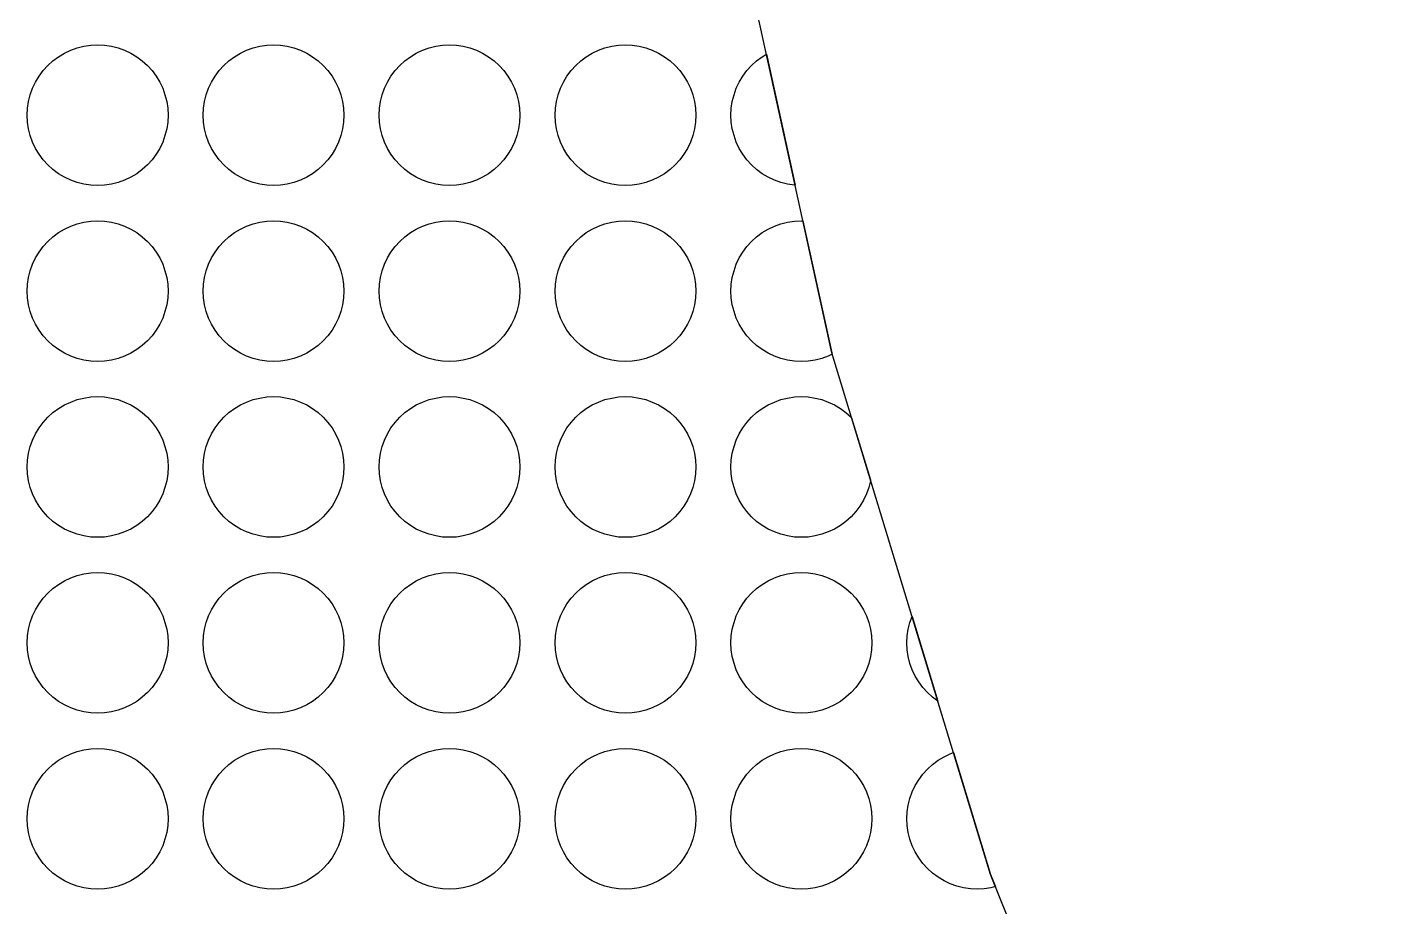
# Model space of a CAD drawing. Header units: millimetres. Extents: x -41 to 93, y -13 to 82.
# Drawn here: x 55.82 to 75.19, y 45.95 to 58.45 of the extents above; entities that cross this region are included whole.
import ezdxf

# ---------------------------------------------------------------- set-up
doc = ezdxf.new("R2010")
doc.units = ezdxf.units.MM
doc.layers.add('background', color=7, linetype='Continuous')
doc.layers.add('outline_2', color=3, linetype='Continuous')

msp = doc.modelspace()

# ---------------------------------------------------------------- linework, layer by layer
at = {"layer": 'background'}
for points in [[(57.819, 57.198), (57.814, 57.1), (57.8, 57.003), (57.776, 56.907), (57.743, 56.815), (57.701, 56.726), (57.65, 56.642), (57.592, 56.563), (57.526, 56.491), (57.453, 56.425), (57.374, 56.366), (57.29, 56.316), (57.201, 56.274), (57.109, 56.241), (57.014, 56.217), (56.917, 56.202), (56.819, 56.198), (56.721, 56.202), (56.624, 56.217), (56.528, 56.241), (56.436, 56.274), (56.347, 56.316), (56.263, 56.366), (56.184, 56.425), (56.112, 56.491), (56.046, 56.563), (55.987, 56.642), (55.937, 56.726), (55.895, 56.815), (55.862, 56.907), (55.838, 57.003), (55.824, 57.1), (55.819, 57.198), (55.824, 57.296), (55.838, 57.393), (55.862, 57.488), (55.895, 57.58), (55.937, 57.669), (55.987, 57.753), (56.046, 57.832), (56.112, 57.905), (56.184, 57.971), (56.263, 58.029), (56.347, 58.08), (56.436, 58.121), (56.528, 58.155), (56.624, 58.178), (56.721, 58.193), (56.819, 58.198), (56.917, 58.193), (57.014, 58.178), (57.109, 58.155), (57.201, 58.121), (57.29, 58.08), (57.374, 58.029), (57.453, 57.971), (57.526, 57.905), (57.592, 57.832), (57.65, 57.753), (57.701, 57.669), (57.743, 57.58), (57.776, 57.488), (57.8, 57.393), (57.814, 57.296)], [(60.319, 57.198), (60.314, 57.1), (60.3, 57.003), (60.276, 56.907), (60.243, 56.815), (60.201, 56.726), (60.15, 56.642), (60.092, 56.563), (60.026, 56.491), (59.953, 56.425), (59.874, 56.366), (59.79, 56.316), (59.701, 56.274), (59.609, 56.241), (59.514, 56.217), (59.417, 56.202), (59.319, 56.198), (59.221, 56.202), (59.124, 56.217), (59.028, 56.241), (58.936, 56.274), (58.847, 56.316), (58.763, 56.366), (58.684, 56.425), (58.612, 56.491), (58.546, 56.563), (58.487, 56.642), (58.437, 56.726), (58.395, 56.815), (58.362, 56.907), (58.338, 57.003), (58.324, 57.1), (58.319, 57.198), (58.324, 57.296), (58.338, 57.393), (58.362, 57.488), (58.395, 57.58), (58.437, 57.669), (58.487, 57.753), (58.546, 57.832), (58.612, 57.905), (58.684, 57.971), (58.763, 58.029), (58.847, 58.08), (58.936, 58.121), (59.028, 58.155), (59.124, 58.178), (59.221, 58.193), (59.319, 58.198), (59.417, 58.193), (59.514, 58.178), (59.609, 58.155), (59.701, 58.121), (59.79, 58.08), (59.874, 58.029), (59.953, 57.971), (60.026, 57.905), (60.092, 57.832), (60.15, 57.753), (60.201, 57.669), (60.243, 57.58), (60.276, 57.488), (60.3, 57.393), (60.314, 57.296)], [(62.819, 57.198), (62.814, 57.1), (62.8, 57.003), (62.776, 56.907), (62.743, 56.815), (62.701, 56.726), (62.65, 56.642), (62.592, 56.563), (62.526, 56.491), (62.453, 56.425), (62.374, 56.366), (62.29, 56.316), (62.201, 56.274), (62.109, 56.241), (62.014, 56.217), (61.917, 56.202), (61.819, 56.198), (61.721, 56.202), (61.624, 56.217), (61.528, 56.241), (61.436, 56.274), (61.347, 56.316), (61.263, 56.366), (61.184, 56.425), (61.112, 56.491), (61.046, 56.563), (60.987, 56.642), (60.937, 56.726), (60.895, 56.815), (60.862, 56.907), (60.838, 57.003), (60.824, 57.1), (60.819, 57.198), (60.824, 57.296), (60.838, 57.393), (60.862, 57.488), (60.895, 57.58), (60.937, 57.669), (60.987, 57.753), (61.046, 57.832), (61.112, 57.905), (61.184, 57.971), (61.263, 58.029), (61.347, 58.08), (61.436, 58.121), (61.528, 58.155), (61.624, 58.178), (61.721, 58.193), (61.819, 58.198), (61.917, 58.193), (62.014, 58.178), (62.109, 58.155), (62.201, 58.121), (62.29, 58.08), (62.374, 58.029), (62.453, 57.971), (62.526, 57.905), (62.592, 57.832), (62.65, 57.753), (62.701, 57.669), (62.743, 57.58), (62.776, 57.488), (62.8, 57.393), (62.814, 57.296)], [(65.319, 57.198), (65.314, 57.1), (65.3, 57.003), (65.276, 56.907), (65.243, 56.815), (65.201, 56.726), (65.15, 56.642), (65.092, 56.563), (65.026, 56.491), (64.953, 56.425), (64.874, 56.366), (64.79, 56.316), (64.701, 56.274), (64.609, 56.241), (64.514, 56.217), (64.417, 56.202), (64.319, 56.198), (64.221, 56.202), (64.124, 56.217), (64.028, 56.241), (63.936, 56.274), (63.847, 56.316), (63.763, 56.366), (63.684, 56.425), (63.612, 56.491), (63.546, 56.563), (63.487, 56.642), (63.437, 56.726), (63.395, 56.815), (63.362, 56.907), (63.338, 57.003), (63.324, 57.1), (63.319, 57.198), (63.324, 57.296), (63.338, 57.393), (63.362, 57.488), (63.395, 57.58), (63.437, 57.669), (63.487, 57.753), (63.546, 57.832), (63.612, 57.905), (63.684, 57.971), (63.763, 58.029), (63.847, 58.08), (63.936, 58.121), (64.028, 58.155), (64.124, 58.178), (64.221, 58.193), (64.319, 58.198), (64.417, 58.193), (64.514, 58.178), (64.609, 58.155), (64.701, 58.121), (64.79, 58.08), (64.874, 58.029), (64.953, 57.971), (65.026, 57.905), (65.092, 57.832), (65.15, 57.753), (65.201, 57.669), (65.243, 57.58), (65.276, 57.488), (65.3, 57.393), (65.314, 57.296)], [(66.731, 56.202), (66.721, 56.202), (66.624, 56.217), (66.528, 56.241), (66.436, 56.274), (66.347, 56.316), (66.263, 56.366), (66.184, 56.425), (66.112, 56.491), (66.046, 56.563), (65.987, 56.642), (65.937, 56.726), (65.895, 56.815), (65.862, 56.907), (65.838, 57.003), (65.824, 57.1), (65.819, 57.198), (65.824, 57.296), (65.838, 57.393), (65.862, 57.488), (65.895, 57.58), (65.937, 57.669), (65.987, 57.753), (66.046, 57.832), (66.112, 57.905), (66.184, 57.971), (66.263, 58.029), (66.323, 58.065)], [(57.819, 54.698), (57.814, 54.6), (57.8, 54.503), (57.776, 54.407), (57.743, 54.315), (57.701, 54.226), (57.65, 54.142), (57.592, 54.063), (57.526, 53.991), (57.453, 53.925), (57.374, 53.866), (57.29, 53.816), (57.201, 53.774), (57.109, 53.741), (57.014, 53.717), (56.917, 53.702), (56.819, 53.698), (56.721, 53.702), (56.624, 53.717), (56.528, 53.741), (56.436, 53.774), (56.347, 53.816), (56.263, 53.866), (56.184, 53.925), (56.112, 53.991), (56.046, 54.063), (55.987, 54.142), (55.937, 54.226), (55.895, 54.315), (55.862, 54.407), (55.838, 54.503), (55.824, 54.6), (55.819, 54.698), (55.824, 54.796), (55.838, 54.893), (55.862, 54.988), (55.895, 55.08), (55.937, 55.169), (55.987, 55.253), (56.046, 55.332), (56.112, 55.405), (56.184, 55.471), (56.263, 55.529), (56.347, 55.58), (56.436, 55.621), (56.528, 55.655), (56.624, 55.678), (56.721, 55.693), (56.819, 55.698), (56.917, 55.693), (57.014, 55.678), (57.109, 55.655), (57.201, 55.621), (57.29, 55.58), (57.374, 55.529), (57.453, 55.471), (57.526, 55.405), (57.592, 55.332), (57.65, 55.253), (57.701, 55.169), (57.743, 55.08), (57.776, 54.988), (57.8, 54.893), (57.814, 54.796)], [(60.319, 54.698), (60.314, 54.6), (60.3, 54.503), (60.276, 54.407), (60.243, 54.315), (60.201, 54.226), (60.15, 54.142), (60.092, 54.063), (60.026, 53.991), (59.953, 53.925), (59.874, 53.866), (59.79, 53.816), (59.701, 53.774), (59.609, 53.741), (59.514, 53.717), (59.417, 53.702), (59.319, 53.698), (59.221, 53.702), (59.124, 53.717), (59.028, 53.741), (58.936, 53.774), (58.847, 53.816), (58.763, 53.866), (58.684, 53.925), (58.612, 53.991), (58.546, 54.063), (58.487, 54.142), (58.437, 54.226), (58.395, 54.315), (58.362, 54.407), (58.338, 54.503), (58.324, 54.6), (58.319, 54.698), (58.324, 54.796), (58.338, 54.893), (58.362, 54.988), (58.395, 55.08), (58.437, 55.169), (58.487, 55.253), (58.546, 55.332), (58.612, 55.405), (58.684, 55.471), (58.763, 55.529), (58.847, 55.58), (58.936, 55.621), (59.028, 55.655), (59.124, 55.678), (59.221, 55.693), (59.319, 55.698), (59.417, 55.693), (59.514, 55.678), (59.609, 55.655), (59.701, 55.621), (59.79, 55.58), (59.874, 55.529), (59.953, 55.471), (60.026, 55.405), (60.092, 55.332), (60.15, 55.253), (60.201, 55.169), (60.243, 55.08), (60.276, 54.988), (60.3, 54.893), (60.314, 54.796)], [(62.819, 54.698), (62.814, 54.6), (62.8, 54.503), (62.776, 54.407), (62.743, 54.315), (62.701, 54.226), (62.65, 54.142), (62.592, 54.063), (62.526, 53.991), (62.453, 53.925), (62.374, 53.866), (62.29, 53.816), (62.201, 53.774), (62.109, 53.741), (62.014, 53.717), (61.917, 53.702), (61.819, 53.698), (61.721, 53.702), (61.624, 53.717), (61.528, 53.741), (61.436, 53.774), (61.347, 53.816), (61.263, 53.866), (61.184, 53.925), (61.112, 53.991), (61.046, 54.063), (60.987, 54.142), (60.937, 54.226), (60.895, 54.315), (60.862, 54.407), (60.838, 54.503), (60.824, 54.6), (60.819, 54.698), (60.824, 54.796), (60.838, 54.893), (60.862, 54.988), (60.895, 55.08), (60.937, 55.169), (60.987, 55.253), (61.046, 55.332), (61.112, 55.405), (61.184, 55.471), (61.263, 55.529), (61.347, 55.58), (61.436, 55.621), (61.528, 55.655), (61.624, 55.678), (61.721, 55.693), (61.819, 55.698), (61.917, 55.693), (62.014, 55.678), (62.109, 55.655), (62.201, 55.621), (62.29, 55.58), (62.374, 55.529), (62.453, 55.471), (62.526, 55.405), (62.592, 55.332), (62.65, 55.253), (62.701, 55.169), (62.743, 55.08), (62.776, 54.988), (62.8, 54.893), (62.814, 54.796)], [(65.319, 54.698), (65.314, 54.6), (65.3, 54.503), (65.276, 54.407), (65.243, 54.315), (65.201, 54.226), (65.15, 54.142), (65.092, 54.063), (65.026, 53.991), (64.953, 53.925), (64.874, 53.866), (64.79, 53.816), (64.701, 53.774), (64.609, 53.741), (64.514, 53.717), (64.417, 53.702), (64.319, 53.698), (64.221, 53.702), (64.124, 53.717), (64.028, 53.741), (63.936, 53.774), (63.847, 53.816), (63.763, 53.866), (63.684, 53.925), (63.612, 53.991), (63.546, 54.063), (63.487, 54.142), (63.437, 54.226), (63.395, 54.315), (63.362, 54.407), (63.338, 54.503), (63.324, 54.6), (63.319, 54.698), (63.324, 54.796), (63.338, 54.893), (63.362, 54.988), (63.395, 55.08), (63.437, 55.169), (63.487, 55.253), (63.546, 55.332), (63.612, 55.405), (63.684, 55.471), (63.763, 55.529), (63.847, 55.58), (63.936, 55.621), (64.028, 55.655), (64.124, 55.678), (64.221, 55.693), (64.319, 55.698), (64.417, 55.693), (64.514, 55.678), (64.609, 55.655), (64.701, 55.621), (64.79, 55.58), (64.874, 55.529), (64.953, 55.471), (65.026, 55.405), (65.092, 55.332), (65.15, 55.253), (65.201, 55.169), (65.243, 55.08), (65.276, 54.988), (65.3, 54.893), (65.314, 54.796)], [(67.252, 53.818), (67.257, 53.8), (67.201, 53.774), (67.109, 53.741), (67.014, 53.717), (66.917, 53.702), (66.819, 53.698), (66.721, 53.702), (66.624, 53.717), (66.528, 53.741), (66.436, 53.774), (66.347, 53.816), (66.263, 53.866), (66.184, 53.925), (66.112, 53.991), (66.046, 54.063), (65.987, 54.142), (65.937, 54.226), (65.895, 54.315), (65.862, 54.407), (65.838, 54.503), (65.824, 54.6), (65.819, 54.698), (65.824, 54.796), (65.838, 54.893), (65.862, 54.988), (65.895, 55.08), (65.937, 55.169), (65.987, 55.253), (66.046, 55.332), (66.112, 55.405), (66.184, 55.471), (66.263, 55.529), (66.347, 55.58), (66.436, 55.621), (66.528, 55.655), (66.624, 55.678), (66.721, 55.693), (66.819, 55.698), (66.841, 55.697)], [(57.819, 52.198), (57.814, 52.1), (57.8, 52.003), (57.776, 51.907), (57.743, 51.815), (57.701, 51.726), (57.65, 51.642), (57.592, 51.563), (57.526, 51.491), (57.453, 51.425), (57.374, 51.366), (57.29, 51.316), (57.201, 51.274), (57.109, 51.241), (57.014, 51.217), (56.917, 51.202), (56.819, 51.198), (56.721, 51.202), (56.624, 51.217), (56.528, 51.241), (56.436, 51.274), (56.347, 51.316), (56.263, 51.366), (56.184, 51.425), (56.112, 51.491), (56.046, 51.563), (55.987, 51.642), (55.937, 51.726), (55.895, 51.815), (55.862, 51.907), (55.838, 52.003), (55.824, 52.1), (55.819, 52.198), (55.824, 52.296), (55.838, 52.393), (55.862, 52.488), (55.895, 52.58), (55.937, 52.669), (55.987, 52.753), (56.046, 52.832), (56.112, 52.905), (56.184, 52.971), (56.263, 53.029), (56.347, 53.08), (56.436, 53.121), (56.528, 53.155), (56.624, 53.178), (56.721, 53.193), (56.819, 53.198), (56.917, 53.193), (57.014, 53.178), (57.109, 53.155), (57.201, 53.121), (57.29, 53.08), (57.374, 53.029), (57.453, 52.971), (57.526, 52.905), (57.592, 52.832), (57.65, 52.753), (57.701, 52.669), (57.743, 52.58), (57.776, 52.488), (57.8, 52.393), (57.814, 52.296)], [(60.319, 52.198), (60.314, 52.1), (60.3, 52.003), (60.276, 51.907), (60.243, 51.815), (60.201, 51.726), (60.15, 51.642), (60.092, 51.563), (60.026, 51.491), (59.953, 51.425), (59.874, 51.366), (59.79, 51.316), (59.701, 51.274), (59.609, 51.241), (59.514, 51.217), (59.417, 51.202), (59.319, 51.198), (59.221, 51.202), (59.124, 51.217), (59.028, 51.241), (58.936, 51.274), (58.847, 51.316), (58.763, 51.366), (58.684, 51.425), (58.612, 51.491), (58.546, 51.563), (58.487, 51.642), (58.437, 51.726), (58.395, 51.815), (58.362, 51.907), (58.338, 52.003), (58.324, 52.1), (58.319, 52.198), (58.324, 52.296), (58.338, 52.393), (58.362, 52.488), (58.395, 52.58), (58.437, 52.669), (58.487, 52.753), (58.546, 52.832), (58.612, 52.905), (58.684, 52.971), (58.763, 53.029), (58.847, 53.08), (58.936, 53.121), (59.028, 53.155), (59.124, 53.178), (59.221, 53.193), (59.319, 53.198), (59.417, 53.193), (59.514, 53.178), (59.609, 53.155), (59.701, 53.121), (59.79, 53.08), (59.874, 53.029), (59.953, 52.971), (60.026, 52.905), (60.092, 52.832), (60.15, 52.753), (60.201, 52.669), (60.243, 52.58), (60.276, 52.488), (60.3, 52.393), (60.314, 52.296)], [(62.819, 52.198), (62.814, 52.1), (62.8, 52.003), (62.776, 51.907), (62.743, 51.815), (62.701, 51.726), (62.65, 51.642), (62.592, 51.563), (62.526, 51.491), (62.453, 51.425), (62.374, 51.366), (62.29, 51.316), (62.201, 51.274), (62.109, 51.241), (62.014, 51.217), (61.917, 51.202), (61.819, 51.198), (61.721, 51.202), (61.624, 51.217), (61.528, 51.241), (61.436, 51.274), (61.347, 51.316), (61.263, 51.366), (61.184, 51.425), (61.112, 51.491), (61.046, 51.563), (60.987, 51.642), (60.937, 51.726), (60.895, 51.815), (60.862, 51.907), (60.838, 52.003), (60.824, 52.1), (60.819, 52.198), (60.824, 52.296), (60.838, 52.393), (60.862, 52.488), (60.895, 52.58), (60.937, 52.669), (60.987, 52.753), (61.046, 52.832), (61.112, 52.905), (61.184, 52.971), (61.263, 53.029), (61.347, 53.08), (61.436, 53.121), (61.528, 53.155), (61.624, 53.178), (61.721, 53.193), (61.819, 53.198), (61.917, 53.193), (62.014, 53.178), (62.109, 53.155), (62.201, 53.121), (62.29, 53.08), (62.374, 53.029), (62.453, 52.971), (62.526, 52.905), (62.592, 52.832), (62.65, 52.753), (62.701, 52.669), (62.743, 52.58), (62.776, 52.488), (62.8, 52.393), (62.814, 52.296)], [(65.319, 52.198), (65.314, 52.1), (65.3, 52.003), (65.276, 51.907), (65.243, 51.815), (65.201, 51.726), (65.15, 51.642), (65.092, 51.563), (65.026, 51.491), (64.953, 51.425), (64.874, 51.366), (64.79, 51.316), (64.701, 51.274), (64.609, 51.241), (64.514, 51.217), (64.417, 51.202), (64.319, 51.198), (64.221, 51.202), (64.124, 51.217), (64.028, 51.241), (63.936, 51.274), (63.847, 51.316), (63.763, 51.366), (63.684, 51.425), (63.612, 51.491), (63.546, 51.563), (63.487, 51.642), (63.437, 51.726), (63.395, 51.815), (63.362, 51.907), (63.338, 52.003), (63.324, 52.1), (63.319, 52.198), (63.324, 52.296), (63.338, 52.393), (63.362, 52.488), (63.395, 52.58), (63.437, 52.669), (63.487, 52.753), (63.546, 52.832), (63.612, 52.905), (63.684, 52.971), (63.763, 53.029), (63.847, 53.08), (63.936, 53.121), (64.028, 53.155), (64.124, 53.178), (64.221, 53.193), (64.319, 53.198), (64.417, 53.193), (64.514, 53.178), (64.609, 53.155), (64.701, 53.121), (64.79, 53.08), (64.874, 53.029), (64.953, 52.971), (65.026, 52.905), (65.092, 52.832), (65.15, 52.753), (65.201, 52.669), (65.243, 52.58), (65.276, 52.488), (65.3, 52.393), (65.314, 52.296)], [(67.801, 52.014), (67.8, 52.003), (67.776, 51.907), (67.743, 51.815), (67.701, 51.726), (67.65, 51.642), (67.592, 51.563), (67.526, 51.491), (67.453, 51.425), (67.374, 51.366), (67.29, 51.316), (67.201, 51.274), (67.109, 51.241), (67.014, 51.217), (66.917, 51.202), (66.819, 51.198), (66.721, 51.202), (66.624, 51.217), (66.528, 51.241), (66.436, 51.274), (66.347, 51.316), (66.263, 51.366), (66.184, 51.425), (66.112, 51.491), (66.046, 51.563), (65.987, 51.642), (65.937, 51.726), (65.895, 51.815), (65.862, 51.907), (65.838, 52.003), (65.824, 52.1), (65.819, 52.198), (65.824, 52.296), (65.838, 52.393), (65.862, 52.488), (65.895, 52.58), (65.937, 52.669), (65.987, 52.753), (66.046, 52.832), (66.112, 52.905), (66.184, 52.971), (66.263, 53.029), (66.347, 53.08), (66.436, 53.121), (66.528, 53.155), (66.624, 53.178), (66.721, 53.193), (66.819, 53.198), (66.917, 53.193), (67.014, 53.178), (67.109, 53.155), (67.201, 53.121), (67.29, 53.08), (67.374, 53.029), (67.453, 52.971), (67.526, 52.905), (67.532, 52.898)], [(57.819, 49.698), (57.814, 49.6), (57.8, 49.503), (57.776, 49.407), (57.743, 49.315), (57.701, 49.226), (57.65, 49.142), (57.592, 49.063), (57.526, 48.991), (57.453, 48.925), (57.374, 48.866), (57.29, 48.816), (57.201, 48.774), (57.109, 48.741), (57.014, 48.717), (56.917, 48.702), (56.819, 48.698), (56.721, 48.702), (56.624, 48.717), (56.528, 48.741), (56.436, 48.774), (56.347, 48.816), (56.263, 48.866), (56.184, 48.925), (56.112, 48.991), (56.046, 49.063), (55.987, 49.142), (55.937, 49.226), (55.895, 49.315), (55.862, 49.407), (55.838, 49.503), (55.824, 49.6), (55.819, 49.698), (55.824, 49.796), (55.838, 49.893), (55.862, 49.988), (55.895, 50.08), (55.937, 50.169), (55.987, 50.253), (56.046, 50.332), (56.112, 50.405), (56.184, 50.471), (56.263, 50.529), (56.347, 50.58), (56.436, 50.621), (56.528, 50.655), (56.624, 50.678), (56.721, 50.693), (56.819, 50.698), (56.917, 50.693), (57.014, 50.678), (57.109, 50.655), (57.201, 50.621), (57.29, 50.58), (57.374, 50.529), (57.453, 50.471), (57.526, 50.405), (57.592, 50.332), (57.65, 50.253), (57.701, 50.169), (57.743, 50.08), (57.776, 49.988), (57.8, 49.893), (57.814, 49.796)], [(60.319, 49.698), (60.314, 49.6), (60.3, 49.503), (60.276, 49.407), (60.243, 49.315), (60.201, 49.226), (60.15, 49.142), (60.092, 49.063), (60.026, 48.991), (59.953, 48.925), (59.874, 48.866), (59.79, 48.816), (59.701, 48.774), (59.609, 48.741), (59.514, 48.717), (59.417, 48.702), (59.319, 48.698), (59.221, 48.702), (59.124, 48.717), (59.028, 48.741), (58.936, 48.774), (58.847, 48.816), (58.763, 48.866), (58.684, 48.925), (58.612, 48.991), (58.546, 49.063), (58.487, 49.142), (58.437, 49.226), (58.395, 49.315), (58.362, 49.407), (58.338, 49.503), (58.324, 49.6), (58.319, 49.698), (58.324, 49.796), (58.338, 49.893), (58.362, 49.988), (58.395, 50.08), (58.437, 50.169), (58.487, 50.253), (58.546, 50.332), (58.612, 50.405), (58.684, 50.471), (58.763, 50.529), (58.847, 50.58), (58.936, 50.621), (59.028, 50.655), (59.124, 50.678), (59.221, 50.693), (59.319, 50.698), (59.417, 50.693), (59.514, 50.678), (59.609, 50.655), (59.701, 50.621), (59.79, 50.58), (59.874, 50.529), (59.953, 50.471), (60.026, 50.405), (60.092, 50.332), (60.15, 50.253), (60.201, 50.169), (60.243, 50.08), (60.276, 49.988), (60.3, 49.893), (60.314, 49.796)], [(62.819, 49.698), (62.814, 49.6), (62.8, 49.503), (62.776, 49.407), (62.743, 49.315), (62.701, 49.226), (62.65, 49.142), (62.592, 49.063), (62.526, 48.991), (62.453, 48.925), (62.374, 48.866), (62.29, 48.816), (62.201, 48.774), (62.109, 48.741), (62.014, 48.717), (61.917, 48.702), (61.819, 48.698), (61.721, 48.702), (61.624, 48.717), (61.528, 48.741), (61.436, 48.774), (61.347, 48.816), (61.263, 48.866), (61.184, 48.925), (61.112, 48.991), (61.046, 49.063), (60.987, 49.142), (60.937, 49.226), (60.895, 49.315), (60.862, 49.407), (60.838, 49.503), (60.824, 49.6), (60.819, 49.698), (60.824, 49.796), (60.838, 49.893), (60.862, 49.988), (60.895, 50.08), (60.937, 50.169), (60.987, 50.253), (61.046, 50.332), (61.112, 50.405), (61.184, 50.471), (61.263, 50.529), (61.347, 50.58), (61.436, 50.621), (61.528, 50.655), (61.624, 50.678), (61.721, 50.693), (61.819, 50.698), (61.917, 50.693), (62.014, 50.678), (62.109, 50.655), (62.201, 50.621), (62.29, 50.58), (62.374, 50.529), (62.453, 50.471), (62.526, 50.405), (62.592, 50.332), (62.65, 50.253), (62.701, 50.169), (62.743, 50.08), (62.776, 49.988), (62.8, 49.893), (62.814, 49.796)], [(65.319, 49.698), (65.314, 49.6), (65.3, 49.503), (65.276, 49.407), (65.243, 49.315), (65.201, 49.226), (65.15, 49.142), (65.092, 49.063), (65.026, 48.991), (64.953, 48.925), (64.874, 48.866), (64.79, 48.816), (64.701, 48.774), (64.609, 48.741), (64.514, 48.717), (64.417, 48.702), (64.319, 48.698), (64.221, 48.702), (64.124, 48.717), (64.028, 48.741), (63.936, 48.774), (63.847, 48.816), (63.763, 48.866), (63.684, 48.925), (63.612, 48.991), (63.546, 49.063), (63.487, 49.142), (63.437, 49.226), (63.395, 49.315), (63.362, 49.407), (63.338, 49.503), (63.324, 49.6), (63.319, 49.698), (63.324, 49.796), (63.338, 49.893), (63.362, 49.988), (63.395, 50.08), (63.437, 50.169), (63.487, 50.253), (63.546, 50.332), (63.612, 50.405), (63.684, 50.471), (63.763, 50.529), (63.847, 50.58), (63.936, 50.621), (64.028, 50.655), (64.124, 50.678), (64.221, 50.693), (64.319, 50.698), (64.417, 50.693), (64.514, 50.678), (64.609, 50.655), (64.701, 50.621), (64.79, 50.58), (64.874, 50.529), (64.953, 50.471), (65.026, 50.405), (65.092, 50.332), (65.15, 50.253), (65.201, 50.169), (65.243, 50.08), (65.276, 49.988), (65.3, 49.893), (65.314, 49.796)], [(67.819, 49.698), (67.814, 49.6), (67.8, 49.503), (67.776, 49.407), (67.743, 49.315), (67.701, 49.226), (67.65, 49.142), (67.592, 49.063), (67.526, 48.991), (67.453, 48.925), (67.374, 48.866), (67.29, 48.816), (67.201, 48.774), (67.109, 48.741), (67.014, 48.717), (66.917, 48.702), (66.819, 48.698), (66.721, 48.702), (66.624, 48.717), (66.528, 48.741), (66.436, 48.774), (66.347, 48.816), (66.263, 48.866), (66.184, 48.925), (66.112, 48.991), (66.046, 49.063), (65.987, 49.142), (65.937, 49.226), (65.895, 49.315), (65.862, 49.407), (65.838, 49.503), (65.824, 49.6), (65.819, 49.698), (65.824, 49.796), (65.838, 49.893), (65.862, 49.988), (65.895, 50.08), (65.937, 50.169), (65.987, 50.253), (66.046, 50.332), (66.112, 50.405), (66.184, 50.471), (66.263, 50.529), (66.347, 50.58), (66.436, 50.621), (66.528, 50.655), (66.624, 50.678), (66.721, 50.693), (66.819, 50.698), (66.917, 50.693), (67.014, 50.678), (67.109, 50.655), (67.201, 50.621), (67.29, 50.58), (67.374, 50.529), (67.453, 50.471), (67.526, 50.405), (67.592, 50.332), (67.65, 50.253), (67.701, 50.169), (67.743, 50.08), (67.776, 49.988), (67.8, 49.893), (67.814, 49.796)], [(68.758, 48.87), (68.684, 48.925), (68.612, 48.991), (68.546, 49.063), (68.487, 49.142), (68.437, 49.226), (68.395, 49.315), (68.362, 49.407), (68.338, 49.503), (68.324, 49.6), (68.319, 49.698), (68.324, 49.796), (68.338, 49.893), (68.362, 49.988), (68.392, 50.072)], [(57.819, 47.198), (57.814, 47.1), (57.8, 47.003), (57.776, 46.907), (57.743, 46.815), (57.701, 46.726), (57.65, 46.642), (57.592, 46.563), (57.526, 46.491), (57.453, 46.425), (57.374, 46.366), (57.29, 46.316), (57.201, 46.274), (57.109, 46.241), (57.014, 46.217), (56.917, 46.202), (56.819, 46.198), (56.721, 46.202), (56.624, 46.217), (56.528, 46.241), (56.436, 46.274), (56.347, 46.316), (56.263, 46.366), (56.184, 46.425), (56.112, 46.491), (56.046, 46.563), (55.987, 46.642), (55.937, 46.726), (55.895, 46.815), (55.862, 46.907), (55.838, 47.003), (55.824, 47.1), (55.819, 47.198), (55.824, 47.296), (55.838, 47.393), (55.862, 47.488), (55.895, 47.58), (55.937, 47.669), (55.987, 47.753), (56.046, 47.832), (56.112, 47.905), (56.184, 47.971), (56.263, 48.029), (56.347, 48.08), (56.436, 48.121), (56.528, 48.155), (56.624, 48.178), (56.721, 48.193), (56.819, 48.198), (56.917, 48.193), (57.014, 48.178), (57.109, 48.155), (57.201, 48.121), (57.29, 48.08), (57.374, 48.029), (57.453, 47.971), (57.526, 47.905), (57.592, 47.832), (57.65, 47.753), (57.701, 47.669), (57.743, 47.58), (57.776, 47.488), (57.8, 47.393), (57.814, 47.296)], [(60.319, 47.198), (60.314, 47.1), (60.3, 47.003), (60.276, 46.907), (60.243, 46.815), (60.201, 46.726), (60.15, 46.642), (60.092, 46.563), (60.026, 46.491), (59.953, 46.425), (59.874, 46.366), (59.79, 46.316), (59.701, 46.274), (59.609, 46.241), (59.514, 46.217), (59.417, 46.202), (59.319, 46.198), (59.221, 46.202), (59.124, 46.217), (59.028, 46.241), (58.936, 46.274), (58.847, 46.316), (58.763, 46.366), (58.684, 46.425), (58.612, 46.491), (58.546, 46.563), (58.487, 46.642), (58.437, 46.726), (58.395, 46.815), (58.362, 46.907), (58.338, 47.003), (58.324, 47.1), (58.319, 47.198), (58.324, 47.296), (58.338, 47.393), (58.362, 47.488), (58.395, 47.58), (58.437, 47.669), (58.487, 47.753), (58.546, 47.832), (58.612, 47.905), (58.684, 47.971), (58.763, 48.029), (58.847, 48.08), (58.936, 48.121), (59.028, 48.155), (59.124, 48.178), (59.221, 48.193), (59.319, 48.198), (59.417, 48.193), (59.514, 48.178), (59.609, 48.155), (59.701, 48.121), (59.79, 48.08), (59.874, 48.029), (59.953, 47.971), (60.026, 47.905), (60.092, 47.832), (60.15, 47.753), (60.201, 47.669), (60.243, 47.58), (60.276, 47.488), (60.3, 47.393), (60.314, 47.296)], [(62.819, 47.198), (62.814, 47.1), (62.8, 47.003), (62.776, 46.907), (62.743, 46.815), (62.701, 46.726), (62.65, 46.642), (62.592, 46.563), (62.526, 46.491), (62.453, 46.425), (62.374, 46.366), (62.29, 46.316), (62.201, 46.274), (62.109, 46.241), (62.014, 46.217), (61.917, 46.202), (61.819, 46.198), (61.721, 46.202), (61.624, 46.217), (61.528, 46.241), (61.436, 46.274), (61.347, 46.316), (61.263, 46.366), (61.184, 46.425), (61.112, 46.491), (61.046, 46.563), (60.987, 46.642), (60.937, 46.726), (60.895, 46.815), (60.862, 46.907), (60.838, 47.003), (60.824, 47.1), (60.819, 47.198), (60.824, 47.296), (60.838, 47.393), (60.862, 47.488), (60.895, 47.58), (60.937, 47.669), (60.987, 47.753), (61.046, 47.832), (61.112, 47.905), (61.184, 47.971), (61.263, 48.029), (61.347, 48.08), (61.436, 48.121), (61.528, 48.155), (61.624, 48.178), (61.721, 48.193), (61.819, 48.198), (61.917, 48.193), (62.014, 48.178), (62.109, 48.155), (62.201, 48.121), (62.29, 48.08), (62.374, 48.029), (62.453, 47.971), (62.526, 47.905), (62.592, 47.832), (62.65, 47.753), (62.701, 47.669), (62.743, 47.58), (62.776, 47.488), (62.8, 47.393), (62.814, 47.296)], [(65.319, 47.198), (65.314, 47.1), (65.3, 47.003), (65.276, 46.907), (65.243, 46.815), (65.201, 46.726), (65.15, 46.642), (65.092, 46.563), (65.026, 46.491), (64.953, 46.425), (64.874, 46.366), (64.79, 46.316), (64.701, 46.274), (64.609, 46.241), (64.514, 46.217), (64.417, 46.202), (64.319, 46.198), (64.221, 46.202), (64.124, 46.217), (64.028, 46.241), (63.936, 46.274), (63.847, 46.316), (63.763, 46.366), (63.684, 46.425), (63.612, 46.491), (63.546, 46.563), (63.487, 46.642), (63.437, 46.726), (63.395, 46.815), (63.362, 46.907), (63.338, 47.003), (63.324, 47.1), (63.319, 47.198), (63.324, 47.296), (63.338, 47.393), (63.362, 47.488), (63.395, 47.58), (63.437, 47.669), (63.487, 47.753), (63.546, 47.832), (63.612, 47.905), (63.684, 47.971), (63.763, 48.029), (63.847, 48.08), (63.936, 48.121), (64.028, 48.155), (64.124, 48.178), (64.221, 48.193), (64.319, 48.198), (64.417, 48.193), (64.514, 48.178), (64.609, 48.155), (64.701, 48.121), (64.79, 48.08), (64.874, 48.029), (64.953, 47.971), (65.026, 47.905), (65.092, 47.832), (65.15, 47.753), (65.201, 47.669), (65.243, 47.58), (65.276, 47.488), (65.3, 47.393), (65.314, 47.296)], [(67.819, 47.198), (67.814, 47.1), (67.8, 47.003), (67.776, 46.907), (67.743, 46.815), (67.701, 46.726), (67.65, 46.642), (67.592, 46.563), (67.526, 46.491), (67.453, 46.425), (67.374, 46.366), (67.29, 46.316), (67.201, 46.274), (67.109, 46.241), (67.014, 46.217), (66.917, 46.202), (66.819, 46.198), (66.721, 46.202), (66.624, 46.217), (66.528, 46.241), (66.436, 46.274), (66.347, 46.316), (66.263, 46.366), (66.184, 46.425), (66.112, 46.491), (66.046, 46.563), (65.987, 46.642), (65.937, 46.726), (65.895, 46.815), (65.862, 46.907), (65.838, 47.003), (65.824, 47.1), (65.819, 47.198), (65.824, 47.296), (65.838, 47.393), (65.862, 47.488), (65.895, 47.58), (65.937, 47.669), (65.987, 47.753), (66.046, 47.832), (66.112, 47.905), (66.184, 47.971), (66.263, 48.029), (66.347, 48.08), (66.436, 48.121), (66.528, 48.155), (66.624, 48.178), (66.721, 48.193), (66.819, 48.198), (66.917, 48.193), (67.014, 48.178), (67.109, 48.155), (67.201, 48.121), (67.29, 48.08), (67.374, 48.029), (67.453, 47.971), (67.526, 47.905), (67.592, 47.832), (67.65, 47.753), (67.701, 47.669), (67.743, 47.58), (67.776, 47.488), (67.8, 47.393), (67.814, 47.296)], [(69.509, 46.404), (69.578, 46.233), (69.514, 46.217), (69.417, 46.202), (69.319, 46.198), (69.221, 46.202), (69.124, 46.217), (69.028, 46.241), (68.936, 46.274), (68.847, 46.316), (68.763, 46.366), (68.684, 46.425), (68.612, 46.491), (68.546, 46.563), (68.487, 46.642), (68.437, 46.726), (68.395, 46.815), (68.362, 46.907), (68.338, 47.003), (68.324, 47.1), (68.319, 47.198), (68.324, 47.296), (68.338, 47.393), (68.362, 47.488), (68.395, 47.58), (68.437, 47.669), (68.487, 47.753), (68.546, 47.832), (68.612, 47.905), (68.684, 47.971), (68.763, 48.029), (68.847, 48.08), (68.936, 48.121), (68.981, 48.138)]]:
    msp.add_lwpolyline(points, close=True, dxfattribs=at)
at = {"layer": 'outline_2'}
msp.add_lwpolyline([(75.195, 32.293), (69.509, 46.404), (67.252, 53.818), (65.595, 61.393)], dxfattribs=at)

doc.saveas('drawing.dxf')
